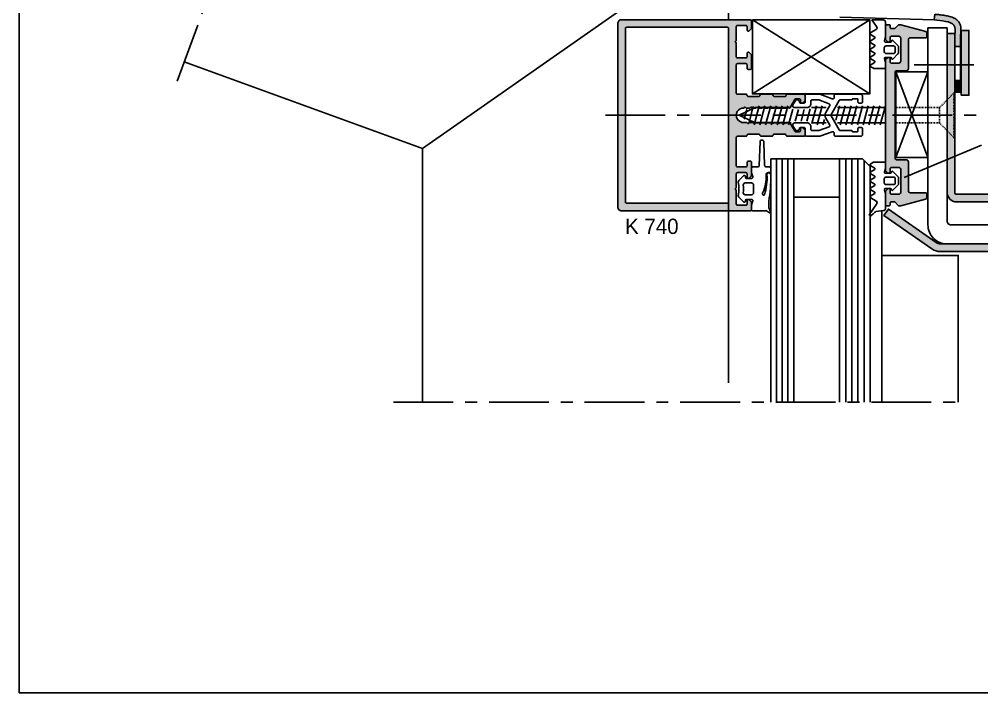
# Model space of a CAD drawing. Header units: millimetres. Extents: x -153 to 2280, y 0 to 724.
# Drawn here: x 1840 to 1965.8, y 397 to 485.1 of the extents above; entities that cross this region are included whole.
import ezdxf
from ezdxf.enums import TextEntityAlignment as Align

# ---------------------------------------------------------------- set-up
doc = ezdxf.new("R2010")
doc.units = ezdxf.units.MM
doc.header["$LTSCALE"] = 0.025
doc.header["$MEASUREMENT"] = 0
doc.linetypes.add('CENTER', pattern=[2, 1.25, -0.25, 0.25, -0.25])
doc.linetypes.add('HIDDEN', pattern=[0.375, 0.25, -0.125])
for name, color, linetype in [('ASSI', 1, 'CENTER'), ('FILL', 253, 'Continuous'), ('FINE', 7, 'Continuous'), ('GOMMA', 80, 'Continuous'), ('GROSSA', 8, 'Continuous'), ('MARCHIO', 7, 'Continuous'), ('NASCOSTA', 7, 'HIDDEN'), ('QUOTE', 254, 'Continuous'), ('TESTO', 2, 'Continuous'), ('VETRO', 140, 'Continuous'), ('VITERIA', 40, 'Continuous')]:
    doc.layers.add(name, color=color, linetype=linetype)
doc.styles.add('Aluk Text', font='GOTHIC.TTF')

# ---------------------------------------------------------------- blocks, each defined once
blk = doc.blocks.new('k0855')
at = {"layer": 'GROSSA'}
blk.add_lwpolyline([(11.65, 0.8, -0.414214), (11.15, 0.3), (0.3, 0.3), (0, 0), (-0.3, 0.3), (-11.15, 0.3, -0.414214), (-11.65, 0.8), (-11.65, 3.3, 0.414214), (-12.15, 3.8), (-19.75, 3.8, -0.414214), (-20.25, 4.3), (-20.25, 8.3, 0.414214), (-20.55, 8.6), (-21.6, 8.6, 0.339454), (-21.89, 8.38), (-23.65, 1.8), (-23.65, 1.24), (-22.65, 0.24), (-22.65, -0.7, -0.414214), (-22.95, -1), (-23.5, -1, 0.414214), (-23.65, -1.15), (-23.65, -2.05, 0.414214), (-23.5, -2.2), (-19.97, -2.2, 0.198912), (-19.76, -2.11), (-19.24, -1.59, 0.198912), (-19.15, -1.38), (-19.15, -1.3, 0.414214), (-19.45, -1), (-20.35, -1, -0.414214), (-20.65, -0.7), (-20.65, 1.3, -0.414214), (-20.15, 1.8), (-14.15, 1.8, -0.414214), (-13.65, 1.3), (-13.65, -0.7, -0.414214), (-13.95, -1), (-14.85, -1, 0.414214), (-15.15, -1.3), (-15.15, -1.48, 0.198912), (-15.06, -1.69), (-14.64, -2.11, 0.198912), (-14.43, -2.2), (14.43, -2.2, 0.198912), (14.64, -2.11), (15.06, -1.69, 0.198912), (15.15, -1.48), (15.15, -1.3, 0.414214), (14.85, -1), (13.95, -1, -0.414214), (13.65, -0.7), (13.65, 1.3, -0.414214), (14.15, 1.8), (20.14, 1.8, -0.414214), (20.64, 1.3), (20.64, -0.7, -0.414214), (20.34, -1), (19.44, -1, 0.414214), (19.14, -1.3), (19.14, -1.38, 0.198912), (19.23, -1.59), (19.75, -2.11, 0.198912), (19.96, -2.2), (23.49, -2.2, 0.414214), (23.64, -2.05), (23.64, -1.15, 0.414214), (23.49, -1), (22.94, -1, -0.414214), (22.64, -0.7), (22.64, 0.24), (23.64, 1.24), (23.64, 1.8), (21.91, 8.23, 0.339454), (21.43, 8.6), (20.54, 8.6, 0.414214), (20.24, 8.3), (20.24, 4.3, -0.414214), (19.74, 3.8), (12.15, 3.8, 0.414214), (11.65, 3.3)], format="xyb", close=True, dxfattribs=at)

msp = doc.modelspace()

# ---------------------------------------------------------------- hatches: boundary and pattern name
at = {"layer": 'FILL'}
h = msp.add_hatch(color=256, dxfattribs=at)
edge = h.paths.add_edge_path()
edge.add_arc((2018.753, 503.428), 0.25, 0, 135)
edge.add_line((2018.577, 503.605), (2014.163, 499.191))
edge.add_line((2014.163, 499.191), (2013.456, 499.898))
edge.add_line((2013.456, 499.898), (2017.87, 504.312))
edge.add_arc((2018.753, 503.428), 1.25, 0, 135, ccw=False)
edge.add_line((2020.003, 503.428), (2020.003, 455.928))
edge.add_arc((2018.753, 455.928), 1.25, -90, 0, ccw=False)
edge.add_line((2018.753, 454.678), (1960.432, 454.678))
edge.add_arc((1960.432, 456.678), 2, 235.00957, 270, ccw=False)
edge.add_line((1959.286, 455.04), (1953.031, 459.418))
edge.add_line((1953.031, 459.418), (1953.604, 460.237))
edge.add_line((1953.604, 460.237), (1959.859, 455.859))
edge.add_arc((1960.432, 456.678), 1, 235.00957, 270)
edge.add_line((1960.432, 455.678), (2018.753, 455.678))
edge.add_arc((2018.753, 455.928), 0.25, 270, 360)
edge.add_line((2019.003, 455.928), (2019.003, 503.428))
h = msp.add_hatch(color=256, dxfattribs=at)
edge = h.paths.add_edge_path()
edge.add_arc((1962.526, 462.428), 0.25, 180, 270, ccw=False)
edge.add_line((1962.276, 462.428), (1962.276, 483.178))
edge.add_line((1962.276, 483.178), (1961.276, 483.178))
edge.add_line((1961.276, 483.178), (1961.276, 462.428))
edge.add_arc((1962.526, 462.428), 1.25, 180, 270)
edge.add_line((1962.526, 461.178), (2017.753, 461.178))
edge.add_arc((2017.753, 462.428), 1.25, 270, 360)
edge.add_line((2019.003, 462.428), (2019.003, 502.532))
edge.add_line((2019.003, 502.532), (2018.003, 502.532))
edge.add_line((2018.003, 502.532), (2018.003, 462.428))
edge.add_arc((2017.753, 462.428), 0.25, 270, 360, ccw=False)
edge.add_line((2017.753, 462.178), (1962.526, 462.178))
h = msp.add_hatch(color=256, dxfattribs=at)
edge = h.paths.add_edge_path()
edge.add_spline(control_points=[(1963.02, 482.905), (1963.033, 483.011), (1963.048, 483.122), (1963.078, 483.405), (1963.092, 483.582), (1963.079, 483.961), (1963.054, 484.166), (1962.932, 484.493), (1962.875, 484.606), (1962.722, 484.821), (1962.633, 484.913), (1962.401, 485.104), (1962.256, 485.186), (1961.883, 485.355), (1961.658, 485.415), (1961.238, 485.509), (1961.048, 485.542), (1960.667, 485.601), (1960.48, 485.625), (1960.081, 485.669), (1959.873, 485.688), (1959.669, 485.707)], knot_values=[0, 0, 0, 0, 0.2769139, 0.2769139, 0.6737097, 0.6737097, 1.0705055, 1.0705055, 1.2746312, 1.2746312, 1.4787569, 1.4787569, 1.7923983, 1.7923983, 2.3013156, 2.3013156, 2.810233, 2.810233, 3.3426222, 3.3426222, 3.9812182, 3.9812182, 3.9812182, 3.9812182], degree=3, periodic=0)
edge.add_line((1959.669, 485.707), (1959.601, 484.96))
edge.add_spline(control_points=[(1959.601, 484.96), (1960.075, 484.917), (1960.932, 484.839), (1962.466, 484.445), (1962.341, 483.494), (1962.276, 483.003)], knot_values=[0, 0, 0, 0, 1.4871775, 2.6917862, 3.9812182, 3.9812182, 3.9812182, 3.9812182], degree=3, periodic=0)
edge.add_line((1962.276, 483.003), (1962.276, 481.488))
edge.add_line((1962.276, 481.488), (1963.021, 481.489))
edge.add_line((1963.021, 481.489), (1963.02, 482.905))
h = msp.add_hatch(color=256, dxfattribs=at)
edge = h.paths.add_edge_path(flags=16)
edge.add_arc((1932.576, 461.153), 0.15, -90, 0, ccw=False)
edge.add_line((1932.576, 461.003), (1919.376, 461.003))
edge.add_arc((1919.376, 461.153), 0.15, 180, 270, ccw=False)
edge.add_line((1919.226, 461.153), (1919.226, 483.853))
edge.add_arc((1919.376, 483.853), 0.15, 90, 180, ccw=False)
edge.add_line((1919.376, 484.003), (1932.576, 484.003))
edge.add_arc((1932.576, 483.853), 0.15, 0, 90, ccw=False)
edge.add_line((1932.726, 483.853), (1932.726, 461.153))
edge = h.paths.add_edge_path()
edge.add_line((1918.726, 485.003), (1935.576, 485.003))
edge.add_arc((1935.576, 484.853), 0.15, 0, 90, ccw=False)
edge.add_line((1935.726, 484.853), (1935.726, 483.915))
edge.add_arc((1935.576, 483.915), 0.15, -45, 0, ccw=False)
edge.add_line((1935.682, 483.809), (1935.42, 483.547))
edge.add_arc((1935.314, 483.653), 0.15, 270, 315, ccw=False)
edge.add_line((1935.314, 483.503), (1935.276, 483.503))
edge.add_arc((1935.276, 483.653), 0.15, 180, 270, ccw=False)
edge.add_line((1935.126, 483.653), (1935.126, 484.103))
edge.add_arc((1934.976, 484.103), 0.15, 0, 90)
edge.add_line((1934.976, 484.253), (1933.876, 484.253))
edge.add_arc((1933.876, 484.103), 0.15, 90, 180)
edge.add_line((1933.726, 484.103), (1933.726, 482.277))
edge.add_line((1933.726, 482.277), (1933.576, 482.128))
edge.add_line((1933.576, 482.128), (1933.726, 481.979))
edge.add_line((1933.726, 481.979), (1933.726, 480.153))
edge.add_arc((1933.876, 480.153), 0.15, 180, 270)
edge.add_line((1933.876, 480.003), (1934.976, 480.003))
edge.add_arc((1934.976, 480.153), 0.15, 270, 360)
edge.add_line((1935.126, 480.153), (1935.126, 480.603))
edge.add_arc((1935.276, 480.603), 0.15, 90, 180, ccw=False)
edge.add_line((1935.276, 480.753), (1935.314, 480.753))
edge.add_arc((1935.314, 480.603), 0.15, 45, 90, ccw=False)
edge.add_line((1935.42, 480.709), (1935.682, 480.447))
edge.add_arc((1935.576, 480.341), 0.15, 0, 45, ccw=False)
edge.add_line((1935.726, 480.341), (1935.726, 478.653))
edge.add_arc((1935.576, 478.653), 0.15, -90, 0, ccw=False)
edge.add_line((1935.576, 478.503), (1935.276, 478.503))
edge.add_arc((1935.276, 478.653), 0.15, 180, 270, ccw=False)
edge.add_line((1935.126, 478.653), (1935.126, 479.103))
edge.add_arc((1934.976, 479.103), 0.15, 360, 450)
edge.add_line((1934.976, 479.253), (1933.876, 479.253))
edge.add_arc((1933.876, 479.103), 0.15, 90, 180)
edge.add_line((1933.726, 479.103), (1933.726, 475.403))
edge.add_arc((1933.876, 475.403), 0.15, 180, 270)
edge.add_line((1933.876, 475.253), (1934.976, 475.253))
edge.add_arc((1934.976, 475.103), 0.15, 0, 90, ccw=False)
edge.add_arc((1935.276, 475.103), 0.15, 180, 270)
edge.add_line((1935.276, 474.953), (1936.674, 474.953))
edge.add_arc((1936.674, 475.103), 0.15, 270, 360)
edge.add_arc((1936.974, 475.103), 0.15, 90, 180, ccw=False)
edge.add_line((1936.974, 475.253), (1938.374, 475.253))
edge.add_arc((1938.374, 475.103), 0.15, 0, 90, ccw=False)
edge.add_arc((1938.674, 475.103), 0.15, 180, 270)
edge.add_line((1938.674, 474.953), (1940.074, 474.953))
edge.add_arc((1940.074, 475.103), 0.15, 270, 360)
edge.add_arc((1940.374, 475.103), 0.15, 90, 180, ccw=False)
edge.add_line((1940.374, 475.253), (1942.576, 475.253))
edge.add_line((1942.576, 475.253), (1942.576, 475.253))
edge.add_arc((1942.571, 475.098), 0.155, 1.8558, 88.26418, ccw=False)
edge.add_line((1942.726, 475.103), (1942.726, 474.516))
edge.add_arc((1942.576, 474.516), 0.15, 315, 360, ccw=False)
edge.add_line((1942.682, 474.41), (1942.42, 474.147))
edge.add_arc((1942.298, 474.269), 0.173, 185.31606, 315, ccw=False)
edge.add_line((1942.126, 474.253), (1942.126, 474.503))
edge.add_arc((1941.976, 474.503), 0.15, 360, 450)
edge.add_line((1941.976, 474.653), (1941.492, 474.653))
edge.add_arc((1941.492, 474.503), 0.15, 90, 150)
edge.add_line((1941.362, 474.578), (1940.755, 473.528))
edge.add_line((1940.755, 473.528), (1940.626, 473.453))
edge.add_line((1940.626, 473.453), (1940.578, 473.453))
edge.add_line((1940.578, 473.453), (1940.428, 473.603))
edge.add_line((1940.428, 473.603), (1940.278, 473.453))
edge.add_line((1940.278, 473.453), (1939.781, 473.453))
edge.add_line((1939.781, 473.453), (1939.631, 473.603))
edge.add_line((1939.631, 473.603), (1939.481, 473.453))
edge.add_line((1939.481, 473.453), (1938.986, 473.453))
edge.add_line((1938.986, 473.453), (1938.836, 473.603))
edge.add_line((1938.836, 473.603), (1938.686, 473.453))
edge.add_line((1938.686, 473.453), (1938.191, 473.453))
edge.add_line((1938.191, 473.453), (1938.041, 473.603))
edge.add_line((1938.041, 473.603), (1937.891, 473.453))
edge.add_line((1937.891, 473.453), (1937.396, 473.453))
edge.add_line((1937.396, 473.453), (1937.246, 473.603))
edge.add_line((1937.246, 473.603), (1937.096, 473.453))
edge.add_line((1937.096, 473.453), (1936.601, 473.453))
edge.add_line((1936.601, 473.453), (1936.451, 473.603))
edge.add_line((1936.451, 473.603), (1936.301, 473.453))
edge.add_line((1936.301, 473.453), (1935.806, 473.453))
edge.add_line((1935.806, 473.453), (1935.656, 473.603))
edge.add_line((1935.656, 473.603), (1935.506, 473.453))
edge.add_line((1935.506, 473.453), (1935.011, 473.453))
edge.add_line((1935.011, 473.453), (1934.861, 473.603))
edge.add_line((1934.861, 473.603), (1934.71, 473.453))
edge.add_arc((1934.676, 472.503), 0.95, 87.94461, 272.05539)
edge.add_line((1934.71, 471.553), (1935.108, 471.553))
edge.add_line((1935.108, 471.553), (1935.258, 471.403))
edge.add_line((1935.258, 471.403), (1935.408, 471.553))
edge.add_line((1935.408, 471.553), (1935.903, 471.553))
edge.add_line((1935.903, 471.553), (1936.053, 471.403))
edge.add_line((1936.053, 471.403), (1936.203, 471.553))
edge.add_line((1936.203, 471.553), (1936.698, 471.553))
edge.add_line((1936.698, 471.553), (1936.848, 471.403))
edge.add_line((1936.848, 471.403), (1936.998, 471.553))
edge.add_line((1936.998, 471.553), (1937.493, 471.553))
edge.add_line((1937.493, 471.553), (1937.643, 471.403))
edge.add_line((1937.643, 471.403), (1937.793, 471.553))
edge.add_line((1937.793, 471.553), (1938.288, 471.553))
edge.add_line((1938.288, 471.553), (1938.438, 471.403))
edge.add_line((1938.438, 471.403), (1938.588, 471.553))
edge.add_line((1938.588, 471.553), (1939.083, 471.553))
edge.add_line((1939.083, 471.553), (1939.233, 471.403))
edge.add_line((1939.233, 471.403), (1939.383, 471.553))
edge.add_line((1939.383, 471.553), (1939.878, 471.553))
edge.add_line((1939.878, 471.553), (1940.028, 471.403))
edge.add_line((1940.028, 471.403), (1940.178, 471.553))
edge.add_line((1940.178, 471.553), (1940.626, 471.553))
edge.add_arc((1940.626, 471.403), 0.15, 30, 90, ccw=False)
edge.add_line((1940.755, 471.478), (1941.362, 470.428))
edge.add_arc((1941.492, 470.503), 0.15, 210, 270)
edge.add_line((1941.492, 470.353), (1941.976, 470.353))
edge.add_arc((1941.976, 470.503), 0.15, 270, 360)
edge.add_line((1942.126, 470.503), (1942.126, 470.753))
edge.add_arc((1942.298, 470.736), 0.173, 45.42337, 174.26057, ccw=False)
edge.add_line((1942.42, 470.86), (1942.682, 470.597))
edge.add_arc((1942.576, 470.491), 0.15, 0, 45, ccw=False)
edge.add_line((1942.726, 470.491), (1942.726, 469.903))
edge.add_arc((1942.576, 469.903), 0.15, 270.11656, 360, ccw=False)
edge.add_line((1942.576, 469.753), (1940.374, 469.753))
edge.add_arc((1940.374, 469.903), 0.15, 180, 270, ccw=False)
edge.add_arc((1940.074, 469.903), 0.15, 0, 90)
edge.add_line((1940.074, 470.053), (1938.674, 470.053))
edge.add_arc((1938.674, 469.903), 0.15, 90, 180)
edge.add_arc((1938.374, 469.903), 0.15, -90, 0, ccw=False)
edge.add_line((1938.374, 469.753), (1936.974, 469.753))
edge.add_arc((1936.974, 469.903), 0.15, 180, 270, ccw=False)
edge.add_arc((1936.674, 469.903), 0.15, 0, 90)
edge.add_line((1936.674, 470.053), (1935.276, 470.053))
edge.add_arc((1935.276, 469.903), 0.15, 90, 180)
edge.add_arc((1934.976, 469.903), 0.15, -90, 0, ccw=False)
edge.add_line((1934.976, 469.753), (1933.876, 469.753))
edge.add_arc((1933.876, 469.603), 0.15, 90, 180)
edge.add_line((1933.726, 469.603), (1933.726, 465.903))
edge.add_arc((1933.876, 465.903), 0.15, 180, 270)
edge.add_line((1933.876, 465.753), (1934.976, 465.753))
edge.add_arc((1934.976, 465.903), 0.15, 270, 360)
edge.add_line((1935.126, 465.903), (1935.126, 466.353))
edge.add_arc((1935.276, 466.353), 0.15, 90, 180, ccw=False)
edge.add_line((1935.276, 466.503), (1935.576, 466.503))
edge.add_arc((1935.576, 466.353), 0.15, 0, 90, ccw=False)
edge.add_line((1935.726, 466.353), (1935.726, 464.665))
edge.add_arc((1935.576, 464.665), 0.15, 315, 360, ccw=False)
edge.add_line((1935.682, 464.559), (1935.42, 464.297))
edge.add_arc((1935.314, 464.403), 0.15, 270, 315, ccw=False)
edge.add_line((1935.314, 464.253), (1935.276, 464.253))
edge.add_arc((1935.276, 464.403), 0.15, 180, 270, ccw=False)
edge.add_line((1935.126, 464.403), (1935.126, 464.853))
edge.add_arc((1934.976, 464.853), 0.15, 0, 90)
edge.add_line((1934.976, 465.003), (1933.876, 465.003))
edge.add_arc((1933.876, 464.853), 0.15, 90, 180)
edge.add_line((1933.726, 464.853), (1933.726, 463.027))
edge.add_line((1933.726, 463.027), (1933.576, 462.878))
edge.add_line((1933.576, 462.878), (1933.726, 462.729))
edge.add_line((1933.726, 462.729), (1933.726, 460.903))
edge.add_arc((1933.876, 460.903), 0.15, 180, 270)
edge.add_line((1933.876, 460.753), (1934.976, 460.753))
edge.add_arc((1934.976, 460.903), 0.15, 270, 360)
edge.add_line((1935.126, 460.903), (1935.126, 461.353))
edge.add_arc((1935.276, 461.353), 0.15, 90, 180, ccw=False)
edge.add_line((1935.276, 461.503), (1935.314, 461.503))
edge.add_arc((1935.314, 461.353), 0.15, 45, 90, ccw=False)
edge.add_line((1935.42, 461.459), (1935.682, 461.197))
edge.add_arc((1935.576, 461.091), 0.15, 0, 45, ccw=False)
edge.add_line((1935.726, 461.091), (1935.726, 460.153))
edge.add_arc((1935.576, 460.153), 0.15, -90, 0, ccw=False)
edge.add_line((1935.576, 460.003), (1918.726, 460.003))
edge.add_arc((1918.726, 460.503), 0.5, 180, 270, ccw=False)
edge.add_line((1918.226, 460.503), (1918.226, 484.503))
edge.add_arc((1918.726, 484.503), 0.5, 90, 180, ccw=False)
h = msp.add_hatch(color=256, dxfattribs=at)
edge = h.paths.add_edge_path()
edge.add_arc((1954.725, 466.928), 0.25, 180, 270, ccw=False)
edge.add_line((1954.475, 466.928), (1954.475, 472.353))
edge.add_line((1954.475, 472.353), (1954.325, 472.503))
edge.add_line((1954.325, 472.503), (1954.475, 472.653))
edge.add_line((1954.475, 472.653), (1954.475, 478.078))
edge.add_arc((1954.725, 478.078), 0.25, 90, 180, ccw=False)
edge.add_line((1954.725, 478.328), (1955.975, 478.328))
edge.add_arc((1955.975, 478.578), 0.25, 270, 360)
edge.add_line((1956.225, 478.578), (1956.225, 482.378))
edge.add_arc((1956.475, 482.378), 0.25, 90, 180, ccw=False)
edge.add_line((1956.475, 482.628), (1958.475, 482.628))
edge.add_arc((1958.475, 482.778), 0.15, 270, 360)
edge.add_line((1958.625, 482.778), (1958.625, 483.302))
edge.add_arc((1958.475, 483.302), 0.15, 360, 435)
edge.add_line((1958.514, 483.447), (1955.225, 484.328))
edge.add_line((1955.225, 484.328), (1954.947, 484.328))
edge.add_line((1954.947, 484.328), (1954.447, 483.828))
edge.add_line((1954.447, 483.828), (1953.975, 483.828))
edge.add_arc((1953.975, 483.978), 0.15, 180, 270, ccw=False)
edge.add_line((1953.825, 483.978), (1953.825, 484.253))
edge.add_arc((1953.75, 484.253), 0.075, 360, 450)
edge.add_line((1953.75, 484.328), (1953.3, 484.328))
edge.add_arc((1953.3, 484.253), 0.075, 90, 180)
edge.add_line((1953.225, 484.253), (1953.225, 482.49))
edge.add_arc((1953.375, 482.49), 0.15, 180, 225)
edge.add_line((1953.269, 482.384), (1953.531, 482.122))
edge.add_arc((1953.637, 482.228), 0.15, 225, 270)
edge.add_line((1953.637, 482.078), (1953.675, 482.078))
edge.add_arc((1953.675, 482.228), 0.15, 270, 360)
edge.add_line((1953.825, 482.228), (1953.825, 482.678))
edge.add_arc((1953.975, 482.678), 0.15, 90, 180, ccw=False)
edge.add_line((1953.975, 482.828), (1954.975, 482.828))
edge.add_arc((1954.975, 482.578), 0.25, 0, 90, ccw=False)
edge.add_line((1955.225, 482.578), (1955.225, 479.578))
edge.add_arc((1954.975, 479.578), 0.25, -90, 0, ccw=False)
edge.add_line((1954.975, 479.328), (1953.975, 479.328))
edge.add_arc((1953.975, 479.478), 0.15, 180, 270, ccw=False)
edge.add_line((1953.825, 479.478), (1953.825, 479.928))
edge.add_arc((1953.675, 479.928), 0.15, 0, 90)
edge.add_line((1953.675, 480.078), (1953.587, 480.078))
edge.add_arc((1953.587, 479.928), 0.15, 90, 135)
edge.add_line((1953.481, 480.034), (1953.269, 479.822))
edge.add_arc((1953.375, 479.716), 0.15, 135, 180)
edge.add_line((1953.225, 479.716), (1953.225, 465.29))
edge.add_arc((1953.375, 465.29), 0.15, 180, 225)
edge.add_line((1953.269, 465.184), (1953.481, 464.972))
edge.add_arc((1953.587, 465.078), 0.15, 225, 270)
edge.add_line((1953.587, 464.928), (1953.675, 464.928))
edge.add_arc((1953.675, 465.078), 0.15, 270, 360)
edge.add_line((1953.825, 465.078), (1953.825, 465.528))
edge.add_arc((1953.975, 465.528), 0.15, 90, 180, ccw=False)
edge.add_line((1953.975, 465.678), (1954.975, 465.678))
edge.add_arc((1954.975, 465.428), 0.25, 0, 90, ccw=False)
edge.add_line((1955.225, 465.428), (1955.225, 462.434))
edge.add_arc((1954.975, 462.434), 0.25, -90, 0, ccw=False)
edge.add_line((1954.975, 462.184), (1953.975, 462.184))
edge.add_arc((1953.975, 462.334), 0.15, 180, 270, ccw=False)
edge.add_line((1953.825, 462.334), (1953.825, 462.784))
edge.add_arc((1953.675, 462.784), 0.15, 0, 90)
edge.add_line((1953.675, 462.934), (1953.637, 462.934))
edge.add_arc((1953.637, 462.784), 0.15, 90, 135)
edge.add_line((1953.531, 462.89), (1953.269, 462.628))
edge.add_arc((1953.375, 462.522), 0.15, 135, 180)
edge.add_line((1953.225, 462.522), (1953.225, 460.759))
edge.add_arc((1953.3, 460.759), 0.075, 180, 270)
edge.add_line((1953.3, 460.684), (1953.75, 460.684))
edge.add_arc((1953.75, 460.759), 0.075, 270, 360)
edge.add_line((1953.825, 460.759), (1953.825, 461.034))
edge.add_arc((1953.975, 461.034), 0.15, 90, 180, ccw=False)
edge.add_line((1953.975, 461.184), (1954.447, 461.184))
edge.add_line((1954.447, 461.184), (1954.947, 460.684))
edge.add_line((1954.947, 460.684), (1955.225, 460.684))
edge.add_line((1955.225, 460.684), (1958.44, 461.546))
edge.add_arc((1958.375, 461.787), 0.25, 285, 360)
edge.add_line((1958.625, 461.787), (1958.625, 462.234))
edge.add_arc((1958.475, 462.234), 0.15, 0, 90)
edge.add_line((1958.475, 462.384), (1956.475, 462.384))
edge.add_arc((1956.475, 462.634), 0.25, 180, 270, ccw=False)
edge.add_line((1956.225, 462.634), (1956.225, 466.428))
edge.add_arc((1955.975, 466.428), 0.25, 0, 90)
edge.add_line((1955.975, 466.678), (1954.725, 466.678))
for points in [[(1963.124, 475.117), (1964.124, 475.117), (1964.124, 483.593), (1963.124, 483.593)], [(1963.025, 477.054), (1962.276, 477.053), (1962.276, 475.503), (1963.026, 475.503)]]:
    msp.add_hatch(color=256, dxfattribs=at).paths.add_polyline_path(points)

# ---------------------------------------------------------------- linework, layer by layer
at = {"layer": 'ASSI', "ltscale": 250}
for p, q in [((1860.651, 476.959), (1885.862, 546.225)), ((1956.956, 479.09), (1965.333, 479.09)), ((1916.637, 472.503), (1965.333, 472.503)), ((1888.902, 435.003), (1963.74, 435.003))]:
    msp.add_line(p, q, dxfattribs=at)
at = {"layer": 'FINE'}
for p, q in [((1932.726, 496.163), (1932.726, 485.003)), ((1892.726, 468.155), (1926.875, 492.067)), ((1959.601, 484.96), (1959.669, 485.707)), ((1951.176, 485.003), (1935.84, 475.302)), ((1935.84, 485.003), (1951.176, 475.302)), ((1952.788, 484.997), (1951.432, 485.003)), ((1962.276, 481.488), (1963.021, 481.489)), ((1861.573, 479.494), (1892.726, 468.155)), ((1958.776, 478.162), (1954.596, 467.001)), ((1954.596, 478.162), (1958.776, 467.001)), ((1962.276, 477.053), (1963.025, 477.054)), ((1932.726, 472.503), (1932.726, 437.503)), ((1892.726, 468.155), (1892.726, 435.003)), ((1955.679, 464.353), (1965.771, 468.583)), ((1952.74, 454.678), (1952.74, 460.003)), ((1952.74, 435.003), (1952.74, 460.003))]:
    msp.add_line(p, q, dxfattribs=at)
for points in [[(2019.003, 503.428, 0.6681786), (2018.577, 503.605), (2014.163, 499.191), (2013.456, 499.898), (2017.87, 504.312, -0.6681786), (2020.003, 503.428), (2020.003, 455.928, -0.4142136), (2018.753, 454.678), (1960.432, 454.678, -0.153872), (1959.286, 455.04), (1953.031, 459.418), (1953.604, 460.237), (1959.859, 455.859, 0.153872), (1960.432, 455.678), (2018.753, 455.678, 0.4142136), (2019.003, 455.928)], [(1962.526, 462.178, -0.4142136), (1962.276, 462.428), (1962.276, 483.178), (1961.276, 483.178), (1961.276, 462.428, 0.4142136), (1962.526, 461.178), (2017.753, 461.178, 0.4142136), (2019.003, 462.428), (2019.003, 502.532), (2018.003, 502.532), (2018.003, 462.428, -0.4142136), (2017.753, 462.178)], [(1958.776, 483.935), (1961.276, 483.935), (1961.276, 458.678, 0.4142136), (1961.776, 458.178), (2018.776, 458.178), (2018.776, 455.678), (1961.276, 455.678, -0.4142136), (1958.776, 458.178)]]:
    msp.add_lwpolyline(points, format="xyb", close=True, dxfattribs=at)
for points in [[(1935.84, 485.003), (1951.176, 485.003), (1951.176, 475.302), (1935.84, 475.302)], [(1963.124, 475.117), (1964.124, 475.117), (1964.124, 483.593), (1963.124, 483.593)], [(1954.596, 467.001), (1954.596, 478.162), (1958.776, 478.162), (1958.776, 467.001)]]:
    msp.add_lwpolyline(points, close=True, dxfattribs=at)
msp.add_lwpolyline([(1962.74, 435.003), (1962.74, 454.178), (1952.74, 454.178)], dxfattribs=at)
at = {"layer": 'GOMMA'}
for p, q in [((1947.262, 485.33), (1959.601, 484.96)), ((1962.276, 483.003), (1962.276, 475.503)), ((1963.02, 482.905), (1963.026, 475.503)), ((1962.276, 475.503), (1963.026, 475.503))]:
    msp.add_line(p, q, dxfattribs=at)
msp.add_lwpolyline([(1951.432, 485.003), (1952.044, 484.124, -0.5220051), (1952.01, 483.715), (1951.3, 483.305, 0.5773503), (1951.3, 483.046), (1951.759, 482.78, -0.5773503), (1951.759, 482.521), (1951.3, 482.255, 0.5773503), (1951.3, 481.995), (1951.759, 481.73, -0.5773503), (1951.759, 481.47), (1951.3, 481.205, 0.5773503), (1951.3, 480.945), (1951.759, 480.68, -0.5773503), (1951.759, 480.42), (1951.3, 480.155, 0.5773503), (1951.3, 479.895), (1951.759, 479.63, -0.5773503), (1951.759, 479.37), (1951.3, 479.105, 0.5773503), (1951.3, 478.845), (1951.645, 478.645, 0.1316525), (1951.72, 478.625), (1953.075, 478.625, 0.4142136), (1953.225, 478.775), (1953.225, 479.301, 0.0400852), (1953.22, 479.365), (1953.08, 479.886, -0.4931454), (1953.225, 480.075), (1953.914, 480.075, -0.3888787), (1954.013, 479.984), (1954.019, 479.916, 0.6370703), (1954.189, 479.854), (1954.852, 480.516, 0.1989124), (1954.925, 480.693), (1954.925, 481.457, 0.1989124), (1954.852, 481.634), (1954.189, 482.296, 0.6370703), (1954.019, 482.234), (1954.013, 482.166, -0.3888787), (1953.914, 482.075), (1953.225, 482.075, -0.4931454), (1953.08, 482.264), (1953.225, 482.805), (1953.225, 484.725, 0.4142136), (1952.975, 484.975), (1952.739, 485.003)], format="xyb", dxfattribs=at)
for points in [[(1954.259, 480.575), (1953.308, 480.575, -0.4142136), (1953.058, 480.825), (1953.058, 481.325, -0.4142136), (1953.308, 481.575), (1954.259, 481.575, -0.4410091), (1954.508, 481.302), (1954.508, 480.848, -0.4410091)], [(1941.779, 470.503), (1941.601, 470.503, -0.2610883), (1941.473, 470.575), (1941.134, 471.128, -0.5773503), (1941.351, 471.503), (1942.976, 471.503, -0.4142136), (1943.476, 471.003), (1943.476, 470.653, 0.4142136), (1943.626, 470.503), (1944.495, 470.503), (1945.867, 471.002, 0.4663077), (1945.945, 471.218), (1945.42, 472.128, -0.2679492), (1945.42, 472.878), (1945.945, 473.788, 0.4663077), (1945.867, 474.004), (1944.495, 474.503), (1943.626, 474.503, 0.4142136), (1943.476, 474.353), (1943.476, 474.003, -0.4142136), (1942.976, 473.503), (1941.351, 473.503, -0.5773503), (1941.134, 473.878), (1941.473, 474.431, -0.2610883), (1941.601, 474.503), (1941.779, 474.503, -0.3394543), (1941.924, 474.392), (1941.981, 474.177, 0.3394543), (1942.078, 474.103), (1942.576, 474.103, 0.4142136), (1942.726, 474.253), (1942.726, 475.103, -0.4142136), (1942.876, 475.253), (1944.627, 475.253), (1946.276, 474.653), (1946.376, 474.653, 0.4142136), (1946.526, 474.803), (1946.526, 475.103, -0.4142136), (1946.676, 475.253), (1949.976, 475.253, -0.4142136), (1950.226, 475.003), (1950.226, 474.253, -0.4142136), (1950.076, 474.103), (1949.776, 474.103, -0.4142136), (1949.626, 474.253), (1949.626, 474.578, 0.4142136), (1949.551, 474.653), (1948.951, 474.653, 0.4142136), (1948.876, 474.578, -0.4142136), (1948.801, 474.503), (1947.311, 474.503, 0.2679492), (1947.181, 474.428), (1946.069, 472.503), (1947.181, 470.578, 0.2679492), (1947.311, 470.503), (1948.801, 470.503, -0.4142136), (1948.876, 470.428), (1948.876, 470.428, 0.4142136), (1948.951, 470.353), (1949.551, 470.353, 0.4142136), (1949.626, 470.428), (1949.626, 470.753, -0.4142136), (1949.776, 470.903), (1950.076, 470.903, -0.4142136), (1950.226, 470.753), (1950.226, 470.003, -0.4142136), (1949.976, 469.753), (1946.676, 469.753, -0.4142136), (1946.526, 469.903), (1946.526, 470.203, 0.4142136), (1946.376, 470.353), (1946.276, 470.353), (1944.627, 469.753), (1942.876, 469.753, -0.4142136), (1942.726, 469.903), (1942.726, 470.753, 0.4142136), (1942.576, 470.903), (1942.078, 470.903, 0.3394543), (1941.981, 470.829), (1941.924, 470.614, -0.3394543)], [(1934.669, 464.585, -0.6370703), (1934.925, 464.492), (1934.938, 464.344, 0.3888787), (1935.037, 464.253), (1935.726, 464.253, 0.4931454), (1935.871, 464.442), (1935.726, 464.983), (1935.726, 465.603, -0.4142136), (1935.876, 465.753), (1936.484, 465.753, 0.4052433), (1936.733, 465.995), (1936.826, 469.011, -0.9697392), (1937.326, 469.011), (1937.419, 465.995, 0.4052433), (1937.668, 465.753), (1938.076, 465.753, -0.4142136), (1938.226, 465.603), (1938.226, 465.153, -0.4142136), (1938.076, 465.003), (1937.926, 465.003, 0.4142136), (1937.626, 464.703, -0.1286776), (1937.193, 462.4, 0.3865361), (1937.247, 462.069, 0.5226703), (1937.404, 462.116, 0.097794), (1937.729, 464.749, -1.0114688), (1938.228, 464.736, -0.0438089), (1937.976, 461.257), (1937.976, 460.45), (1938.218, 459.893, -0.7195149), (1938.077, 459.766), (1937.657, 460.003), (1935.876, 460.003, -0.4142136), (1935.726, 460.153), (1935.726, 460.754, -0.0655435), (1935.731, 460.793), (1935.871, 461.314, 0.4931454), (1935.726, 461.503), (1935.037, 461.503, 0.3888787), (1934.938, 461.412), (1934.925, 461.264, -0.6370703), (1934.669, 461.172), (1934.054, 461.787, -0.2448502), (1933.985, 462.007, 0.0877772), (1933.985, 463.749, -0.2448502), (1934.054, 463.97)], [(1953.225, 466.231), (1953.225, 465.706, -0.0400852), (1953.22, 465.642), (1953.08, 465.12, 0.4931454), (1953.225, 464.931), (1953.914, 464.931, 0.3888787), (1954.013, 465.023), (1954.019, 465.09, -0.6370703), (1954.189, 465.152), (1954.852, 464.49, -0.1989124), (1954.925, 464.313), (1954.925, 463.549, -0.1989124), (1954.852, 463.373), (1954.189, 462.711, -0.6370703), (1954.019, 462.773), (1954.013, 462.84, 0.3888787), (1953.914, 462.931), (1953.225, 462.931, 0.4931454), (1953.08, 462.742), (1953.225, 462.202), (1953.225, 460.281, -0.4142136), (1952.975, 460.031), (1951.985, 459.913, 0.0754671), (1951.603, 459.636), (1951.324, 459.369, -0.8769765), (1951.165, 459.619), (1952.044, 460.882, 0.5220051), (1952.01, 461.291), (1951.3, 461.701, -0.5773503), (1951.3, 461.961), (1951.759, 462.226, 0.5773503), (1951.759, 462.486), (1951.3, 462.751, -0.5773503), (1951.3, 463.011), (1951.759, 463.276, 0.5773503), (1951.759, 463.536), (1951.3, 463.801, -0.5773503), (1951.3, 464.061), (1951.759, 464.326, 0.5773503), (1951.759, 464.586), (1951.3, 464.852, -0.5773503), (1951.3, 465.111), (1951.759, 465.377, 0.5773503), (1951.759, 465.636), (1951.3, 465.902, -0.5773503), (1951.3, 466.162), (1951.645, 466.361, -0.1316525), (1951.72, 466.381), (1953.075, 466.381, -0.4142136)], [(1954.259, 464.431), (1953.308, 464.431, 0.4142136), (1953.058, 464.181), (1953.058, 463.681, 0.4142136), (1953.308, 463.431), (1954.259, 463.431, 0.4410091), (1954.508, 463.704), (1954.508, 464.159, 0.4410091)], [(1935.726, 462.103, 0.4142136), (1935.976, 462.353), (1935.976, 463.403, 0.4142136), (1935.726, 463.653), (1934.887, 463.653, 0.4410091), (1934.638, 463.381, -0.0453369), (1934.638, 462.376, 0.4410091), (1934.887, 462.103)]]:
    msp.add_lwpolyline(points, format="xyb", close=True, dxfattribs=at)
msp.add_open_spline([(1959.669, 485.707), (1959.873, 485.688), (1960.081, 485.669), (1960.48, 485.625), (1960.667, 485.601), (1961.048, 485.542), (1961.238, 485.509), (1961.658, 485.415), (1961.883, 485.355), (1962.256, 485.186), (1962.401, 485.104), (1962.633, 484.913), (1962.722, 484.821), (1962.875, 484.606), (1962.932, 484.493), (1963.054, 484.166), (1963.079, 483.961), (1963.092, 483.582), (1963.078, 483.405), (1963.048, 483.122), (1963.033, 483.011), (1963.02, 482.905)], degree=3, knots=[0, 0, 0, 0, 0.638596, 0.638596, 1.1709852, 1.1709852, 1.6799026, 1.6799026, 2.18882, 2.18882, 2.5024613, 2.5024613, 2.706587, 2.706587, 2.9107127, 2.9107127, 3.3075085, 3.3075085, 3.7043043, 3.7043043, 3.9812182, 3.9812182, 3.9812182, 3.9812182], dxfattribs=at)
msp.add_spline([(1959.601, 484.96), (1961.077, 484.773), (1962.18, 484.289), (1962.276, 483.003)], degree=3, dxfattribs=at)
at = {"layer": 'GROSSA'}
for points in [[(1918.726, 485.003), (1935.576, 485.003, -0.4142136), (1935.726, 484.853), (1935.726, 483.915, -0.1989124), (1935.682, 483.809), (1935.42, 483.547, -0.1989124), (1935.314, 483.503), (1935.276, 483.503, -0.4142136), (1935.126, 483.653), (1935.126, 484.103, 0.4142136), (1934.976, 484.253), (1933.876, 484.253, 0.4142136), (1933.726, 484.103), (1933.726, 482.277), (1933.576, 482.128), (1933.726, 481.979), (1933.726, 480.153, 0.4142136), (1933.876, 480.003), (1934.976, 480.003, 0.4142136), (1935.126, 480.153), (1935.126, 480.603, -0.4142136), (1935.276, 480.753), (1935.314, 480.753, -0.1989124), (1935.42, 480.709), (1935.682, 480.447, -0.1989124), (1935.726, 480.341), (1935.726, 478.653, -0.4142136), (1935.576, 478.503), (1935.276, 478.503, -0.4142136), (1935.126, 478.653), (1935.126, 479.103, 0.4142136), (1934.976, 479.253), (1933.876, 479.253, 0.4142136), (1933.726, 479.103), (1933.726, 475.403, 0.4142136), (1933.876, 475.253), (1934.976, 475.253, -0.4142136), (1935.126, 475.103), (1935.126, 475.103, 0.4142136), (1935.276, 474.953), (1936.674, 474.953, 0.4142136), (1936.824, 475.103, -0.4142136), (1936.974, 475.253), (1938.374, 475.253, -0.4142136), (1938.524, 475.103), (1938.524, 475.103, 0.4142136), (1938.674, 474.953), (1940.074, 474.953, 0.4142136), (1940.224, 475.103, -0.4142136), (1940.374, 475.253), (1942.576, 475.253), (1942.576, 475.253, -0.3959703), (1942.726, 475.103), (1942.726, 474.516, -0.1989124), (1942.682, 474.41), (1942.42, 474.147, -0.6351332), (1942.126, 474.253), (1942.126, 474.503, 0.4142136), (1941.976, 474.653), (1941.492, 474.653, 0.2679492), (1941.362, 474.578), (1940.755, 473.528), (1940.626, 473.453), (1940.578, 473.453), (1940.428, 473.603), (1940.278, 473.453), (1939.781, 473.453), (1939.631, 473.603), (1939.481, 473.453), (1938.986, 473.453), (1938.836, 473.603), (1938.686, 473.453), (1938.191, 473.453), (1938.041, 473.603), (1937.891, 473.453), (1937.396, 473.453), (1937.246, 473.603), (1937.096, 473.453), (1936.601, 473.453), (1936.451, 473.603), (1936.301, 473.453), (1935.806, 473.453), (1935.656, 473.603), (1935.506, 473.453), (1935.011, 473.453), (1934.861, 473.603), (1934.71, 473.453, 1.0365325), (1934.71, 471.553), (1935.108, 471.553), (1935.258, 471.403), (1935.408, 471.553), (1935.903, 471.553), (1936.053, 471.403), (1936.203, 471.553), (1936.698, 471.553), (1936.848, 471.403), (1936.998, 471.553), (1937.493, 471.553), (1937.643, 471.403), (1937.793, 471.553), (1938.288, 471.553), (1938.438, 471.403), (1938.588, 471.553), (1939.083, 471.553), (1939.233, 471.403), (1939.383, 471.553), (1939.878, 471.553), (1940.028, 471.403), (1940.178, 471.553), (1940.626, 471.553, -0.2679492), (1940.755, 471.478), (1941.362, 470.428, 0.2679492), (1941.492, 470.353), (1941.976, 470.353, 0.4142136), (1942.126, 470.503), (1942.126, 470.753, -0.6299603), (1942.42, 470.86), (1942.682, 470.597, -0.1989124), (1942.726, 470.491), (1942.726, 469.903, -0.4136178), (1942.576, 469.753), (1940.374, 469.753, -0.4142136), (1940.224, 469.903, 0.4142136), (1940.074, 470.053), (1938.674, 470.053, 0.4142136), (1938.524, 469.903), (1938.524, 469.903, -0.4142136), (1938.374, 469.753), (1936.974, 469.753, -0.4142136), (1936.824, 469.903, 0.4142136), (1936.674, 470.053), (1935.276, 470.053, 0.4142136), (1935.126, 469.903), (1935.126, 469.903, -0.4142136), (1934.976, 469.753), (1933.876, 469.753, 0.4142136), (1933.726, 469.603), (1933.726, 465.903, 0.4142136), (1933.876, 465.753), (1934.976, 465.753, 0.4142136), (1935.126, 465.903), (1935.126, 466.353, -0.4142136), (1935.276, 466.503), (1935.576, 466.503, -0.4142136), (1935.726, 466.353), (1935.726, 464.665, -0.1989124), (1935.682, 464.559), (1935.42, 464.297, -0.1989124), (1935.314, 464.253), (1935.276, 464.253, -0.4142136), (1935.126, 464.403), (1935.126, 464.853, 0.4142136), (1934.976, 465.003), (1933.876, 465.003, 0.4142136), (1933.726, 464.853), (1933.726, 463.027), (1933.576, 462.878), (1933.726, 462.729), (1933.726, 460.903, 0.4142136), (1933.876, 460.753), (1934.976, 460.753, 0.4142136), (1935.126, 460.903), (1935.126, 461.353, -0.4142136), (1935.276, 461.503), (1935.314, 461.503, -0.1989124), (1935.42, 461.459), (1935.682, 461.197, -0.1989124), (1935.726, 461.091), (1935.726, 460.153, -0.4142136), (1935.576, 460.003), (1918.726, 460.003, -0.4142136), (1918.226, 460.503), (1918.226, 484.503, -0.4142136)], [(1932.726, 461.153, -0.4142136), (1932.576, 461.003), (1919.376, 461.003, -0.4142136), (1919.226, 461.153), (1919.226, 483.853, -0.4142136), (1919.376, 484.003), (1932.576, 484.003, -0.4142136), (1932.726, 483.853)]]:
    msp.add_lwpolyline(points, format="xyb", close=True, dxfattribs=at)
at = {"layer": 'MARCHIO'}
for points in [[(2050, 694), (1840, 694), (1840, 397), (2050, 397)], [(1840, 397), (1840, 694), (2050, 694), (2050, 397)]]:
    msp.add_lwpolyline(points, close=True, dxfattribs=at)
at = {"layer": 'NASCOSTA'}
msp.add_line((1962.179, 475.44), (1962.181, 469.572), dxfattribs=at)
at = {"layer": 'NASCOSTA', "ltscale": 0.5}
for p, q in [((1960.296, 473.503), (1954.596, 473.503)), ((1954.596, 471.503), (1960.296, 471.503))]:
    msp.add_line(p, q, dxfattribs=at)
msp.add_lwpolyline([(1960.296, 471.503), (1960.296, 473.503), (1962.179, 475.44), (1962.276, 475.44), (1962.276, 469.572), (1962.181, 469.572), (1960.296, 471.503)], dxfattribs=at)
at = {"layer": 'VETRO'}
for p, q in [((1950.226, 466.803), (1938.226, 466.803)), ((1938.226, 466.803), (1938.226, 435.003)), ((1938.977, 466.823), (1938.977, 435.022)), ((1939.727, 466.823), (1939.727, 435.022)), ((1940.477, 466.823), (1940.477, 435.022)), ((1941.226, 466.803), (1941.226, 435.003)), ((1947.226, 466.803), (1947.226, 435.003)), ((1948.026, 466.803), (1948.026, 435.003)), ((1948.826, 466.803), (1948.826, 435.003)), ((1949.626, 466.803), (1949.626, 435.003)), ((1951.226, 465.803), (1950.226, 466.803)), ((1950.426, 466.603), (1950.426, 435.003)), ((1951.226, 465.803), (1951.226, 435.003)), ((1941.226, 461.803), (1947.226, 461.803))]:
    msp.add_line(p, q, dxfattribs=at)
at = {"layer": 'VITERIA'}
for p, q in [((1935.084, 473.246), (1934.753, 472.012)), ((1935.938, 473.635), (1935.389, 471.589)), ((1936.719, 473.753), (1936.05, 471.253)), ((1937.469, 473.753), (1936.8, 471.253)), ((1938.219, 473.753), (1937.55, 471.253)), ((1938.969, 473.753), (1938.3, 471.253)), ((1939.719, 473.753), (1939.05, 471.253)), ((1940.469, 473.753), (1939.8, 471.253)), ((1941.103, 473.319), (1940.55, 471.253)), ((1941.835, 473.253), (1941.434, 471.753)), ((1942.585, 473.253), (1942.184, 471.753)), ((1943.365, 473.362), (1942.934, 471.753)), ((1944.219, 473.753), (1943.596, 471.425)), ((1944.969, 473.753), (1944.3, 471.253)), ((1947.219, 473.753), (1946.718, 471.88)), ((1947.969, 473.753), (1947.3, 471.253)), ((1948.719, 473.753), (1948.05, 471.253)), ((1949.469, 473.753), (1948.8, 471.253)), ((1950.219, 473.753), (1949.55, 471.253)), ((1950.969, 473.753), (1950.3, 471.253)), ((1951.719, 473.753), (1951.05, 471.253)), ((1952.469, 473.753), (1951.8, 471.253)), ((1953.219, 473.753), (1952.55, 471.253)), ((1945.236, 471.947), (1945.05, 471.253))]:
    msp.add_line(p, q, dxfattribs=at)
for points in [[(1940.918, 473.503), (1936.212, 473.503), (1934.092, 472.503), (1936.212, 471.503), (1940.918, 471.503)], [(1945.492, 473.503), (1943.535, 473.503)], [(1953.225, 473.503), (1946.935, 473.503)], [(1943.535, 471.503), (1945.492, 471.503)], [(1946.935, 471.503), (1953.225, 471.503)]]:
    msp.add_lwpolyline(points, dxfattribs=at)

# ---------------------------------------------------------------- block references
at = {"layer": 'QUOTE', "xscale": 0.5, "yscale": 0.5, "zscale": 0.5, "rotation": 270}
msp.add_blockref('k0855', (1954.325, 472.503), dxfattribs=at)

# ---------------------------------------------------------------- texts
at = {"layer": 'TESTO', "style": 'Aluk Text'}
msp.add_text('K 740', height=2, dxfattribs=at).set_placement((1922.687, 457.986), align=Align.MIDDLE)

doc.saveas('drawing.dxf')
